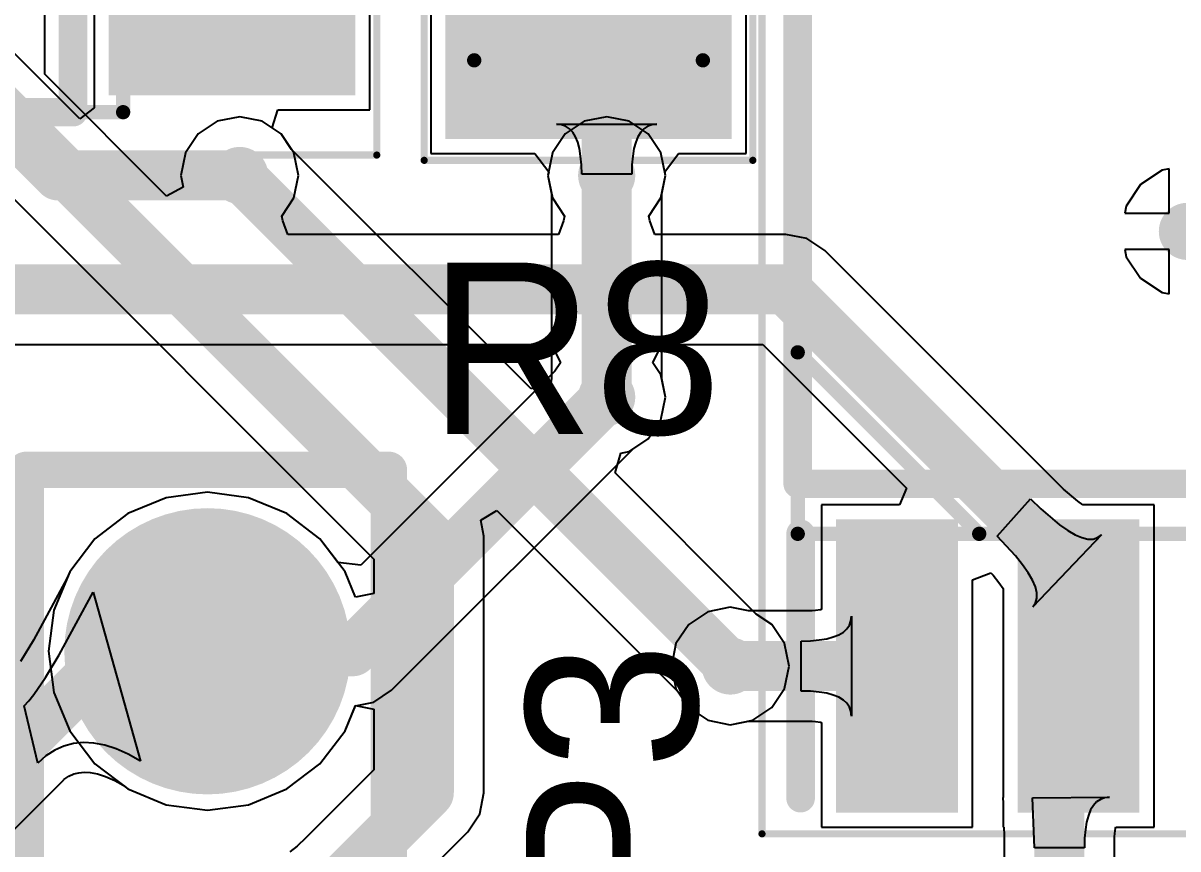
# Model space of a CAD drawing. Header units: millimetres. Extents: x 0.26 to 7.33, y 1.06 to 4.59.
# Drawn here: x 2.7982 to 3.1164, y 3.8268 to 4.0544 of the extents above; entities that cross this region are included whole.
import ezdxf

# ---------------------------------------------------------------- set-up
doc = ezdxf.new("R2010")
doc.units = ezdxf.units.MM
doc.header["$MEASUREMENT"] = 0
for name, color, linetype in [('BottomLayer', 5, 'Continuous'), ('BottomSolder', 6, 'Continuous'), ('Mechanical15', 56, 'Continuous'), ('Mechanical16', 56, 'Continuous'), ('Mechanical3', 76, 'Continuous'), ('MultiLayer', 9, 'Continuous'), ('PadHoleLayer', 156, 'Continuous'), ('TopLayer', 1, 'Continuous'), ('TopOverlay', 2, 'Continuous'), ('TopPaste', 8, 'Continuous'), ('TopSolder', 216, 'Continuous'), ('ViaHoleLayer', 16, 'Continuous')]:
    doc.layers.add(name, color=color, linetype=linetype)

# ---------------------------------------------------------------- blocks, each defined once
blk = doc.blocks.new('P___H______1_2_TH_P_____2_54___88')
at = {"layer": 'BottomLayer'}
for points, const_width in [([(-0.031, 0.02657, 1), (-0.02215, 0.02657, 1)], 0.00886), ([(0.02215, 0.02657, 1), (0.031, 0.02657, 1)], 0.00886), ([(0.08228, 0, 1), (0.11772, 0, 1)], 0.03543), ([(-0.031, -0.02657, 1), (-0.02215, -0.02657, 1)], 0.00886), ([(0.02215, -0.02657, 1), (0.031, -0.02657, 1)], 0.00886)]:
    blk.add_lwpolyline(points, format="xyb", close=True, dxfattribs=dict(at, const_width=const_width))
for points in [[(-0.02657, -0.03543), (0.02657, -0.03543), (-0.02657, 0.03543), (0.02657, 0.03543)], [(-0.03543, -0.02657), (0.03543, -0.02657), (-0.03543, 0.02657), (0.03543, 0.02657)]]:
    blk.add_solid(points, dxfattribs=at)
at = {"layer": 'BottomSolder'}
for points, const_width in [([(-0.033, 0.02657, 1), (-0.02015, 0.02657, 1)], 0.01286), ([(0.02015, 0.02657, 1), (0.033, 0.02657, 1)], 0.01286), ([(0.08028, 0, 1), (0.11972, 0, 1)], 0.03943), ([(-0.033, -0.02657, 1), (-0.02015, -0.02657, 1)], 0.01286), ([(0.02015, -0.02657, 1), (0.033, -0.02657, 1)], 0.01286)]:
    blk.add_lwpolyline(points, format="xyb", close=True, dxfattribs=dict(at, const_width=const_width))
for points in [[(-0.02657, -0.03943), (0.02657, -0.03943), (-0.02657, 0.03943), (0.02657, 0.03943)], [(-0.03943, -0.02657), (0.03943, -0.02657), (-0.03943, 0.02657), (0.03943, 0.02657)]]:
    blk.add_solid(points, dxfattribs=at)
at = {"layer": 'Mechanical3', "const_width": 0.01}
for points in [[(0.05, 0.05), (-0.05, 0.05)], [(-0.05, 0.05), (-0.05, -0.05)], [(0.15, 0.05), (-0.05, 0.05)], [(0.15, 0.05), (0.15, -0.05)], [(0.15, -0.05), (-0.05, -0.05)]]:
    blk.add_lwpolyline(points, dxfattribs=at)
at = {"layer": 'Mechanical3', "const_width": 0.005}
for points in [[(-0.0525, 0.05, 1), (-0.0475, 0.05, 1)], [(-0.0525, 0.05, 1), (-0.0475, 0.05, 1)], [(-0.0525, 0.05, 1), (-0.0475, 0.05, 1)], [(0.0475, 0.05, 1), (0.0525, 0.05, 1)], [(0.1475, 0.05, 1), (0.1525, 0.05, 1)], [(0.1475, 0.05, 1), (0.1525, 0.05, 1)], [(-0.0525, -0.05, 1), (-0.0475, -0.05, 1)], [(-0.0525, -0.05, 1), (-0.0475, -0.05, 1)], [(0.1475, -0.05, 1), (0.1525, -0.05, 1)], [(0.1475, -0.05, 1), (0.1525, -0.05, 1)]]:
    blk.add_lwpolyline(points, format="xyb", close=True, dxfattribs=at)
at = {"layer": 'MultiLayer'}
for points, const_width in [([(-0.031, 0.02657, 1), (-0.02215, 0.02657, 1)], 0.00886), ([(0.02215, 0.02657, 1), (0.031, 0.02657, 1)], 0.00886), ([(0.08228, 0, 1), (0.11772, 0, 1)], 0.03543), ([(-0.031, -0.02657, 1), (-0.02215, -0.02657, 1)], 0.00886), ([(0.02215, -0.02657, 1), (0.031, -0.02657, 1)], 0.00886)]:
    blk.add_lwpolyline(points, format="xyb", close=True, dxfattribs=dict(at, const_width=const_width))
for points in [[(-0.02657, -0.03543), (0.02657, -0.03543), (-0.02657, 0.03543), (0.02657, 0.03543)], [(-0.03543, -0.02657), (0.03543, -0.02657), (-0.03543, 0.02657), (0.03543, 0.02657)]]:
    blk.add_solid(points, dxfattribs=at)
at = {"layer": 'PadHoleLayer', "const_width": 0.01969}
for points in [[(-0.00984, 0, 1), (0.00984, 0, 1)], [(0.09016, 0, 1), (0.10984, 0, 1)]]:
    blk.add_lwpolyline(points, format="xyb", close=True, dxfattribs=at)
at = {"layer": 'TopLayer'}
for points, const_width in [([(-0.031, 0.02657, 1), (-0.02215, 0.02657, 1)], 0.00886), ([(0.02215, 0.02657, 1), (0.031, 0.02657, 1)], 0.00886), ([(0.08228, 0, 1), (0.11772, 0, 1)], 0.03543), ([(-0.031, -0.02657, 1), (-0.02215, -0.02657, 1)], 0.00886), ([(0.02215, -0.02657, 1), (0.031, -0.02657, 1)], 0.00886)]:
    blk.add_lwpolyline(points, format="xyb", close=True, dxfattribs=dict(at, const_width=const_width))
for points in [[(-0.02657, -0.03543), (0.02657, -0.03543), (-0.02657, 0.03543), (0.02657, 0.03543)], [(-0.03543, -0.02657), (0.03543, -0.02657), (-0.03543, 0.02657), (0.03543, 0.02657)]]:
    blk.add_solid(points, dxfattribs=at)
at = {"layer": 'TopOverlay', "const_width": 0.01}
for points in [[(0.05, 0.05), (-0.05, 0.05)], [(-0.05, 0.05), (-0.05, -0.05)], [(0.15, 0.05), (-0.05, 0.05)], [(0.15, 0.05), (0.15, -0.05)], [(0.15, -0.05), (-0.05, -0.05)]]:
    blk.add_lwpolyline(points, dxfattribs=at)
at = {"layer": 'TopOverlay'}
for points, const_width in [([(-0.0525, 0.05, 1), (-0.0475, 0.05, 1)], 0.005), ([(-0.0525, 0.05, 1), (-0.0475, 0.05, 1)], 0.005), ([(-0.0525, 0.05, 1), (-0.0475, 0.05, 1)], 0.005), ([(0.0475, 0.05, 1), (0.0525, 0.05, 1)], 0.005), ([(0.1475, 0.05, 1), (0.1525, 0.05, 1)], 0.005), ([(0.1475, 0.05, 1), (0.1525, 0.05, 1)], 0.005), ([(-0.07874, 0, 1), (-0.09055, 0, 1)], 0.01969), ([(-0.09547, 0, 1), (-0.08563, 0, 1)], 0.00984), ([(-0.08366, 0, 1), (-0.07382, 0, 1)], 0.00984), ([(-0.0525, -0.05, 1), (-0.0475, -0.05, 1)], 0.005), ([(-0.0525, -0.05, 1), (-0.0475, -0.05, 1)], 0.005), ([(0.1475, -0.05, 1), (0.1525, -0.05, 1)], 0.005), ([(0.1475, -0.05, 1), (0.1525, -0.05, 1)], 0.005)]:
    blk.add_lwpolyline(points, format="xyb", close=True, dxfattribs=dict(at, const_width=const_width))
at = {"layer": 'TopSolder'}
for points, const_width in [([(-0.033, 0.02657, 1), (-0.02015, 0.02657, 1)], 0.01286), ([(0.02015, 0.02657, 1), (0.033, 0.02657, 1)], 0.01286), ([(0.08028, 0, 1), (0.11972, 0, 1)], 0.03943), ([(-0.033, -0.02657, 1), (-0.02015, -0.02657, 1)], 0.01286), ([(0.02015, -0.02657, 1), (0.033, -0.02657, 1)], 0.01286)]:
    blk.add_lwpolyline(points, format="xyb", close=True, dxfattribs=dict(at, const_width=const_width))
for points in [[(-0.02657, -0.03943), (0.02657, -0.03943), (-0.02657, 0.03943), (0.02657, 0.03943)], [(-0.03943, -0.02657), (0.03943, -0.02657), (-0.03943, 0.02657), (0.03943, 0.02657)]]:
    blk.add_solid(points, dxfattribs=at)
blk = doc.blocks.new('RESC3216X60N_98')
at = {"layer": 'Mechanical15', "const_width": 0.00394}
for points in [[(-0.06201, -0.0315), (-0.06201, 0.0315)], [(0.06201, 0.0315), (-0.06201, 0.0315)], [(0.06201, -0.0315), (0.06201, 0.0315)], [(0.06201, -0.0315), (-0.06201, -0.0315)]]:
    blk.add_lwpolyline(points, dxfattribs=at)
at = {"layer": 'Mechanical15', "const_width": 0.00197}
for points in [[(-0.06299, 0.0315, 1), (-0.06102, 0.0315, 1)], [(-0.06299, 0.0315, 1), (-0.06102, 0.0315, 1)], [(0.06102, 0.0315, 1), (0.06299, 0.0315, 1)], [(0.06102, 0.0315, 1), (0.06299, 0.0315, 1)], [(-0.06299, -0.0315, 1), (-0.06102, -0.0315, 1)], [(-0.06299, -0.0315, 1), (-0.06102, -0.0315, 1)], [(0.06102, -0.0315, 1), (0.06299, -0.0315, 1)], [(0.06102, -0.0315, 1), (0.06299, -0.0315, 1)]]:
    blk.add_lwpolyline(points, format="xyb", close=True, dxfattribs=at)
at = {"layer": 'Mechanical16', "const_width": 0.00197}
for points in [[(-0.08957, -0.04528), (-0.08957, 0.04528)], [(0.08957, 0.04528), (-0.08957, 0.04528)], [(0.08957, -0.04528), (0.08957, 0.04528)], [(0.08957, -0.04528), (-0.08957, -0.04528)]]:
    blk.add_lwpolyline(points, dxfattribs=at)
at = {"layer": 'Mechanical16', "const_width": 0.000984}
for points in [[(-0.09006, 0.04528, 1), (-0.08907, 0.04528, 1)], [(-0.09006, 0.04528, 1), (-0.08907, 0.04528, 1)], [(0.08907, 0.04528, 1), (0.09006, 0.04528, 1)], [(0.08907, 0.04528, 1), (0.09006, 0.04528, 1)], [(-0.09006, -0.04528, 1), (-0.08907, -0.04528, 1)], [(-0.09006, -0.04528, 1), (-0.08907, -0.04528, 1)], [(0.08907, -0.04528, 1), (0.09006, -0.04528, 1)], [(0.08907, -0.04528, 1), (0.09006, -0.04528, 1)]]:
    blk.add_lwpolyline(points, format="xyb", close=True, dxfattribs=at)
at = {"layer": 'TopLayer'}
for points in [[(-0.03839, -0.03543), (-0.03839, 0.03543), (-0.07972, -0.03543), (-0.07972, 0.03543)], [(0.07972, -0.03543), (0.07972, 0.03543), (0.03839, -0.03543), (0.03839, 0.03543)]]:
    blk.add_solid(points, dxfattribs=at)
at = {"layer": 'TopOverlay', "const_width": 0.00787}
blk.add_lwpolyline([(0, -0.02756), (0, 0.02756)], dxfattribs=at)
at = {"layer": 'TopOverlay', "const_width": 0.00394}
for points in [[(-0.00197, 0.02756, 1), (0.00197, 0.02756, 1)], [(-0.00197, -0.02756, 1), (0.00197, -0.02756, 1)]]:
    blk.add_lwpolyline(points, format="xyb", close=True, dxfattribs=at)
at = {"layer": 'TopPaste'}
for points in [[(-0.03839, -0.03543), (-0.03839, 0.03543), (-0.07972, -0.03543), (-0.07972, 0.03543)], [(0.07972, -0.03543), (0.07972, 0.03543), (0.03839, -0.03543), (0.03839, 0.03543)]]:
    blk.add_solid(points, dxfattribs=at)
at = {"layer": 'TopSolder'}
for points in [[(-0.03439, -0.03943), (-0.03439, 0.03943), (-0.08372, -0.03943), (-0.08372, 0.03943)], [(0.08372, -0.03943), (0.08372, 0.03943), (0.03439, -0.03943), (0.03439, 0.03943)]]:
    blk.add_solid(points, dxfattribs=at)
blk = doc.blocks.new('SOIC127P600X175_8N_131')
at = {"layer": 'Mechanical15', "const_width": 0.00394}
for points in [[(-0.07677, 0.09646), (0.07677, 0.09646)], [(-0.07677, -0.09646), (-0.07677, 0.09646)], [(-0.07677, 0.04646), (-0.02677, 0.09646)], [(0.07677, -0.09646), (0.07677, 0.09646)], [(-0.07677, -0.09646), (0.07677, -0.09646)]]:
    blk.add_lwpolyline(points, dxfattribs=at)
at = {"layer": 'Mechanical15', "const_width": 0.00197}
for points in [[(-0.07776, 0.09646, 1), (-0.07579, 0.09646, 1)], [(-0.07776, 0.09646, 1), (-0.07579, 0.09646, 1)], [(-0.02776, 0.09646, 1), (-0.02579, 0.09646, 1)], [(0.07579, 0.09646, 1), (0.07776, 0.09646, 1)], [(0.07579, 0.09646, 1), (0.07776, 0.09646, 1)], [(-0.07776, 0.04646, 1), (-0.07579, 0.04646, 1)], [(-0.07776, -0.09646, 1), (-0.07579, -0.09646, 1)], [(-0.07776, -0.09646, 1), (-0.07579, -0.09646, 1)], [(0.07579, -0.09646, 1), (0.07776, -0.09646, 1)], [(0.07579, -0.09646, 1), (0.07776, -0.09646, 1)]]:
    blk.add_lwpolyline(points, format="xyb", close=True, dxfattribs=at)
at = {"layer": 'Mechanical16', "const_width": 0.00197}
for points in [[(-0.14665, 0.10827), (0.14665, 0.10827)], [(-0.14665, -0.10827), (-0.14665, 0.10827)], [(0.14665, -0.10827), (0.14665, 0.10827)], [(-0.14665, -0.10827), (0.14665, -0.10827)]]:
    blk.add_lwpolyline(points, dxfattribs=at)
at = {"layer": 'Mechanical16', "const_width": 0.000984}
for points in [[(-0.14715, 0.10827, 1), (-0.14616, 0.10827, 1)], [(-0.14715, 0.10827, 1), (-0.14616, 0.10827, 1)], [(0.14616, 0.10827, 1), (0.14715, 0.10827, 1)], [(0.14616, 0.10827, 1), (0.14715, 0.10827, 1)], [(-0.14715, -0.10827, 1), (-0.14616, -0.10827, 1)], [(-0.14715, -0.10827, 1), (-0.14616, -0.10827, 1)], [(0.14616, -0.10827, 1), (0.14715, -0.10827, 1)], [(0.14616, -0.10827, 1), (0.14715, -0.10827, 1)]]:
    blk.add_lwpolyline(points, format="xyb", close=True, dxfattribs=at)
at = {"layer": 'TopLayer'}
for points in [[(-0.13679, 0.0622), (-0.07675, 0.0622), (-0.13679, 0.0878), (-0.07675, 0.0878)], [(0.07675, 0.0622), (0.13679, 0.0622), (0.07675, 0.0878), (0.13679, 0.0878)], [(-0.13679, 0.0122), (-0.07675, 0.0122), (-0.13679, 0.0378), (-0.07675, 0.0378)], [(0.07675, 0.0122), (0.13679, 0.0122), (0.07675, 0.0378), (0.13679, 0.0378)], [(-0.13679, -0.0378), (-0.07675, -0.0378), (-0.13679, -0.0122), (-0.07675, -0.0122)], [(0.07675, -0.0378), (0.13679, -0.0378), (0.07675, -0.0122), (0.13679, -0.0122)], [(-0.13679, -0.0878), (-0.07675, -0.0878), (-0.13679, -0.0622), (-0.07675, -0.0622)], [(0.07675, -0.0878), (0.13679, -0.0878), (0.07675, -0.0622), (0.13679, -0.0622)]]:
    blk.add_solid(points, dxfattribs=at)
at = {"layer": 'TopOverlay', "const_width": 0.00787}
for points in [[(-0.13681, 0.10157), (-0.07677, 0.10157)], [(-0.06299, 0.09646), (0.06299, 0.09646)], [(-0.06299, -0.09646), (-0.06299, 0.09646)], [(0.06299, -0.09646), (0.06299, 0.09646)], [(-0.06299, -0.09646), (0.06299, -0.09646)]]:
    blk.add_lwpolyline(points, dxfattribs=at)
at = {"layer": 'TopOverlay', "const_width": 0.00394}
for points in [[(-0.13878, 0.10157, 1), (-0.13484, 0.10157, 1)], [(-0.07874, 0.10157, 1), (-0.0748, 0.10157, 1)], [(-0.06496, 0.09646, 1), (-0.06102, 0.09646, 1)], [(-0.06496, 0.09646, 1), (-0.06102, 0.09646, 1)], [(0.06102, 0.09646, 1), (0.06496, 0.09646, 1)], [(0.06102, 0.09646, 1), (0.06496, 0.09646, 1)], [(-0.06496, -0.09646, 1), (-0.06102, -0.09646, 1)], [(-0.06496, -0.09646, 1), (-0.06102, -0.09646, 1)], [(0.06102, -0.09646, 1), (0.06496, -0.09646, 1)], [(0.06102, -0.09646, 1), (0.06496, -0.09646, 1)]]:
    blk.add_lwpolyline(points, format="xyb", close=True, dxfattribs=at)
at = {"layer": 'TopPaste'}
for points in [[(-0.13679, 0.0622), (-0.07675, 0.0622), (-0.13679, 0.0878), (-0.07675, 0.0878)], [(0.07675, 0.0622), (0.13679, 0.0622), (0.07675, 0.0878), (0.13679, 0.0878)], [(-0.13679, 0.0122), (-0.07675, 0.0122), (-0.13679, 0.0378), (-0.07675, 0.0378)], [(0.07675, 0.0122), (0.13679, 0.0122), (0.07675, 0.0378), (0.13679, 0.0378)], [(-0.13679, -0.0378), (-0.07675, -0.0378), (-0.13679, -0.0122), (-0.07675, -0.0122)], [(0.07675, -0.0378), (0.13679, -0.0378), (0.07675, -0.0122), (0.13679, -0.0122)], [(-0.13679, -0.0878), (-0.07675, -0.0878), (-0.13679, -0.0622), (-0.07675, -0.0622)], [(0.07675, -0.0878), (0.13679, -0.0878), (0.07675, -0.0622), (0.13679, -0.0622)]]:
    blk.add_solid(points, dxfattribs=at)
at = {"layer": 'TopSolder'}
for points in [[(-0.14079, 0.0582), (-0.07275, 0.0582), (-0.14079, 0.0918), (-0.07275, 0.0918)], [(0.07275, 0.0582), (0.14079, 0.0582), (0.07275, 0.0918), (0.14079, 0.0918)], [(-0.14079, 0.0082), (-0.07275, 0.0082), (-0.14079, 0.0418), (-0.07275, 0.0418)], [(0.07275, 0.0082), (0.14079, 0.0082), (0.07275, 0.0418), (0.14079, 0.0418)], [(-0.14079, -0.0418), (-0.07275, -0.0418), (-0.14079, -0.0082), (-0.07275, -0.0082)], [(0.07275, -0.0418), (0.14079, -0.0418), (0.07275, -0.0082), (0.14079, -0.0082)], [(-0.14079, -0.0918), (-0.07275, -0.0918), (-0.14079, -0.0582), (-0.07275, -0.0582)], [(0.07275, -0.0918), (0.14079, -0.0918), (0.07275, -0.0582), (0.14079, -0.0582)]]:
    blk.add_solid(points, dxfattribs=at)
blk = doc.blocks.new('SOIC127P1030X265_18N_132')
at = {"layer": 'Mechanical15', "const_width": 0.00394}
for points in [[(-0.09764, 0.22736), (-0.14764, 0.17736)], [(-0.14764, 0.22736), (-0.14764, -0.22736)], [(-0.14764, 0.22736), (0.14764, 0.22736)]]:
    blk.add_lwpolyline(points, dxfattribs=at)
at = {"layer": 'Mechanical15', "const_width": 0.00197}
for points in [[(-0.14862, 0.22736, 1), (-0.14665, 0.22736, 1)], [(-0.14862, 0.22736, 1), (-0.14665, 0.22736, 1)], [(-0.09862, 0.22736, 1), (-0.09665, 0.22736, 1)], [(-0.14862, 0.17736, 1), (-0.14665, 0.17736, 1)]]:
    blk.add_lwpolyline(points, format="xyb", close=True, dxfattribs=at)
at = {"layer": 'Mechanical16', "const_width": 0.00197}
for points in [[(-0.23031, 0.2372), (-0.23031, -0.2372)], [(-0.23031, 0.2372), (0.23031, 0.2372)]]:
    blk.add_lwpolyline(points, dxfattribs=at)
at = {"layer": 'Mechanical16', "const_width": 0.000984}
blk.add_lwpolyline([(-0.23081, 0.2372, 1), (-0.22982, 0.2372, 1)], format="xyb", close=True, dxfattribs=at)
blk.add_lwpolyline([(-0.23081, 0.2372, 1), (-0.22982, 0.2372, 1)], format="xyb", close=True, dxfattribs=at)
at = {"layer": 'TopLayer'}
for points in [[(-0.22047, 0.1872), (-0.14764, 0.1872), (-0.22047, 0.2128), (-0.14764, 0.2128)], [(-0.22047, 0.1372), (-0.14764, 0.1372), (-0.22047, 0.1628), (-0.14764, 0.1628)]]:
    blk.add_solid(points, dxfattribs=at)
at = {"layer": 'TopOverlay', "const_width": 0.00787}
for points in [[(-0.22047, 0.22657), (-0.14764, 0.22657)], [(-0.13386, 0.22736), (-0.13386, -0.22736)], [(-0.13386, 0.22736), (0.13386, 0.22736)]]:
    blk.add_lwpolyline(points, dxfattribs=at)
at = {"layer": 'TopOverlay', "const_width": 0.00394}
for points in [[(-0.22244, 0.22657, 1), (-0.2185, 0.22657, 1)], [(-0.14961, 0.22657, 1), (-0.14567, 0.22657, 1)], [(-0.13583, 0.22736, 1), (-0.13189, 0.22736, 1)], [(-0.13583, 0.22736, 1), (-0.13189, 0.22736, 1)]]:
    blk.add_lwpolyline(points, format="xyb", close=True, dxfattribs=at)
at = {"layer": 'TopPaste'}
for points in [[(-0.22047, 0.1872), (-0.14764, 0.1872), (-0.22047, 0.2128), (-0.14764, 0.2128)], [(-0.22047, 0.1372), (-0.14764, 0.1372), (-0.22047, 0.1628), (-0.14764, 0.1628)]]:
    blk.add_solid(points, dxfattribs=at)
at = {"layer": 'TopSolder'}
for points in [[(-0.22447, 0.1832), (-0.14364, 0.1832), (-0.22447, 0.2168), (-0.14364, 0.2168)], [(-0.22447, 0.1332), (-0.14364, 0.1332), (-0.22447, 0.1668), (-0.14364, 0.1668)]]:
    blk.add_solid(points, dxfattribs=at)

msp = doc.modelspace()

# ---------------------------------------------------------------- linework, layer by layer
at = {"layer": 'BottomLayer'}
for p, q in [((2.80418, 4.04029), (2.80418, 4.07948)), ((2.83774, 4.00673), (2.80418, 4.04029)), ((2.8579, 4.02859), (2.8517, 4.02735)), ((2.86409, 4.02735), (2.8579, 4.02859)), ((2.959, 4.02859), (2.95281, 4.02735)), ((2.96519, 4.02735), (2.959, 4.02859)), ((2.8517, 4.02735), (2.84645, 4.02385)), ((2.86934, 4.02385), (2.86409, 4.02735)), ((2.95281, 4.02735), (2.94756, 4.02385)), ((2.97044, 4.02385), (2.96519, 4.02735)), ((2.77827, 4.02327), (2.89482, 3.90671)), ((2.84645, 4.02385), (2.84294, 4.0186)), ((2.8722, 4.01957), (2.86934, 4.02385)), ((2.94756, 4.02385), (2.94405, 4.0186)), ((2.97395, 4.0186), (2.97044, 4.02385)), ((2.84294, 4.0186), (2.84171, 4.0124)), ((2.93817, 3.9536), (2.8722, 4.01957)), ((2.94405, 4.0186), (2.94281, 4.0124)), ((2.97519, 4.0124), (2.97395, 4.0186)), ((2.84171, 4.0124), (2.84235, 4.00919)), ((2.94281, 4.0124), (2.94382, 4.00736)), ((2.97418, 4.00736), (2.97519, 4.0124)), ((3.11203, 4.01384), (3.10611, 4.00989)), ((3.114, 4.01423), (3.11203, 4.01384)), ((3.114, 4.002), (3.114, 4.01423)), ((2.84235, 4.00919), (2.83774, 4.00673)), ((3.10611, 4.00989), (3.10216, 4.00397)), ((2.94382, 4.00736), (2.94382, 3.95634)), ((2.97418, 3.95634), (2.97418, 4.00736)), ((3.10216, 4.00397), (3.10177, 4.002)), ((3.10177, 4.002), (3.114, 4.002)), ((3.114, 3.992), (3.10177, 3.992)), ((3.10177, 3.992), (3.10216, 3.99003)), ((3.10216, 3.99003), (3.10611, 3.98411)), ((3.114, 3.97977), (3.114, 3.992)), ((3.10611, 3.98411), (3.11203, 3.98016)), ((3.11203, 3.98016), (3.114, 3.97977)), ((2.9436, 3.95524), (2.93817, 3.9536)), ((2.94382, 3.95634), (2.9436, 3.95524)), ((2.97519, 3.9513), (2.97418, 3.95634)), ((2.97395, 3.94511), (2.97519, 3.9513)), ((2.97044, 3.93985), (2.97395, 3.94511)), ((2.96519, 3.93635), (2.97044, 3.93985)), ((2.9613, 3.93047), (2.96294, 3.9359)), ((2.96294, 3.9359), (2.96519, 3.93635)), ((3.00022, 3.89155), (2.9613, 3.93047)), ((2.83766, 3.92361), (2.8271, 3.91924)), ((2.849, 3.92511), (2.83766, 3.92361)), ((2.86034, 3.92361), (2.849, 3.92511)), ((2.8709, 3.91924), (2.86034, 3.92361)), ((2.92429, 3.91747), (2.9287, 3.92013)), ((2.9287, 3.92013), (2.97875, 3.87008)), ((2.8271, 3.91924), (2.81802, 3.91228)), ((2.87998, 3.91228), (2.8709, 3.91924)), ((2.92518, 3.913), (2.92429, 3.91747)), ((2.81802, 3.91228), (2.81106, 3.9032)), ((2.88694, 3.9032), (2.87998, 3.91228)), ((2.92518, 3.8423), (2.92518, 3.913)), ((2.89482, 3.90671), (2.89482, 3.89724)), ((2.81029, 3.90135), (2.80107, 3.88439)), ((2.81106, 3.9032), (2.81029, 3.90135)), ((2.88982, 3.89625), (2.88694, 3.9032)), ((2.80814, 3.88032), (2.81754, 3.8976)), ((2.81754, 3.8976), (2.83052, 3.85106)), ((2.89482, 3.89724), (2.88982, 3.89625)), ((3.0045, 3.88869), (3.00022, 3.89155)), ((3.00801, 3.88344), (3.0045, 3.88869)), ((2.80107, 3.88439), (2.79749, 3.87848)), ((3.00924, 3.87724), (3.00801, 3.88344)), ((2.80434, 3.87406), (2.80814, 3.88032)), ((3.00801, 3.87105), (3.00924, 3.87724)), ((2.80114, 3.86938), (2.80434, 3.87406)), ((2.79976, 3.86763), (2.80114, 3.86938)), ((2.97875, 3.87008), (2.98161, 3.8658)), ((3.0045, 3.8658), (3.00801, 3.87105)), ((2.79853, 3.86628), (2.79976, 3.86763)), ((2.80224, 3.85049), (2.79853, 3.86628)), ((2.88694, 3.8594), (2.88982, 3.86635)), ((2.88982, 3.86635), (2.89482, 3.86535)), ((2.89482, 3.86535), (2.89482, 3.84859)), ((2.98161, 3.8658), (2.98686, 3.86229)), ((2.99925, 3.86229), (3.0045, 3.8658)), ((2.98686, 3.86229), (2.99306, 3.86106)), ((2.99306, 3.86106), (2.99925, 3.86229)), ((2.87998, 3.85032), (2.88694, 3.8594)), ((2.80692, 3.85406), (2.80452, 3.85249)), ((2.80944, 3.8552), (2.80692, 3.85406)), ((2.81208, 3.85591), (2.80944, 3.8552)), ((2.81485, 3.85618), (2.81208, 3.85591)), ((2.81774, 3.85602), (2.81485, 3.85618)), ((2.82075, 3.85543), (2.81774, 3.85602)), ((2.82389, 3.85441), (2.82075, 3.85543)), ((2.82714, 3.85295), (2.82389, 3.85441)), ((2.80452, 3.85249), (2.80224, 3.85049)), ((2.83052, 3.85106), (2.82714, 3.85295)), ((2.8709, 3.84336), (2.87998, 3.85032)), ((2.80946, 3.84598), (2.81085, 3.84689)), ((2.81085, 3.84689), (2.81218, 3.84749)), ((2.81218, 3.84749), (2.81354, 3.84785)), ((2.81354, 3.84785), (2.81503, 3.848)), ((2.81503, 3.848), (2.81673, 3.84791)), ((2.81673, 3.84791), (2.8187, 3.84752)), ((2.8187, 3.84752), (2.82095, 3.84678)), ((2.82095, 3.84678), (2.82349, 3.84565)), ((2.89482, 3.84859), (2.87615, 3.82992)), ((2.78818, 3.82471), (2.80939, 3.84592)), ((2.80939, 3.84592), (2.80946, 3.84598)), ((2.82349, 3.84565), (2.82578, 3.84437)), ((2.82578, 3.84437), (2.8271, 3.84336)), ((2.8271, 3.84336), (2.83766, 3.83898)), ((2.86034, 3.83898), (2.8709, 3.84336)), ((2.92403, 3.83649), (2.92518, 3.8423)), ((2.83766, 3.83898), (2.849, 3.83749)), ((2.849, 3.83749), (2.86034, 3.83898)), ((2.92073, 3.83156), (2.92403, 3.83649)), ((2.89699, 3.80782), (2.92073, 3.83156)), ((2.8737, 3.82764), (2.87171, 3.82605)), ((2.87615, 3.82992), (2.8737, 3.82764))]:
    msp.add_line(p, q, dxfattribs=at)
at = {"layer": 'BottomLayer', "const_width": 0.01378}
for points in [[(2.789, 4.034), (2.91, 3.913)], [(2.8579, 4.0124), (2.99306, 3.87724)], [(2.959, 3.9513), (2.959, 4.0124)], [(2.91, 3.8423), (2.91, 3.913)], [(2.773, 3.831), (2.8233, 3.8813)], [(2.8233, 3.8813), (2.849, 3.8813)], [(2.849, 3.7813), (2.91, 3.8423)]]:
    msp.add_lwpolyline(points, dxfattribs=at)
at = {"layer": 'BottomLayer'}
for points, const_width in [([(2.85396, 4.0124, 1), (2.86183, 4.0124, 1)], 0.00787), ([(2.85445, 4.0124, 1), (2.86134, 4.0124, 1)], 0.00689), ([(2.95506, 4.0124, 1), (2.96294, 4.0124, 1)], 0.00787), ([(2.95556, 4.0124, 1), (2.96244, 4.0124, 1)], 0.00689), ([(3.11506, 3.997, 1), (3.12294, 3.997, 1)], 0.00787), ([(2.95506, 3.9513, 1), (2.96294, 3.9513, 1)], 0.00787), ([(2.95556, 3.9513, 1), (2.96244, 3.9513, 1)], 0.00689), ([(2.90656, 3.913, 1), (2.91344, 3.913, 1)], 0.00689), ([(2.90656, 3.913, 1), (2.91344, 3.913, 1)], 0.00689), ([(2.81985, 3.8813, 1), (2.82674, 3.8813, 1)], 0.00689), ([(2.81985, 3.8813, 1), (2.82674, 3.8813, 1)], 0.00689), ([(2.84556, 3.8813, 1), (2.85244, 3.8813, 1)], 0.00689), ([(2.98912, 3.87724, 1), (2.99699, 3.87724, 1)], 0.00787), ([(2.98961, 3.87724, 1), (2.9965, 3.87724, 1)], 0.00689), ([(2.90656, 3.8423, 1), (2.91344, 3.8423, 1)], 0.00689), ([(2.90656, 3.8423, 1), (2.91344, 3.8423, 1)], 0.00689)]:
    msp.add_lwpolyline(points, format="xyb", close=True, dxfattribs=dict(at, const_width=const_width))
at = {"layer": 'MultiLayer', "const_width": 0.00787}
for points in [[(2.85396, 4.0124, 1), (2.86183, 4.0124, 1)], [(2.95506, 4.0124, 1), (2.96294, 4.0124, 1)], [(3.11506, 3.997, 1), (3.12294, 3.997, 1)], [(2.95506, 3.9513, 1), (2.96294, 3.9513, 1)], [(2.98912, 3.87724, 1), (2.99699, 3.87724, 1)]]:
    msp.add_lwpolyline(points, format="xyb", close=True, dxfattribs=at)
at = {"layer": 'TopLayer'}
for p, q in [((2.8138, 4.02797), (2.74918, 4.09259)), ((2.99743, 4.01842), (2.99743, 4.07576)), ((2.81775, 4.07209), (2.81775, 4.03104)), ((2.89379, 4.0305), (2.89379, 4.07209)), ((2.91057, 4.06748), (2.91057, 4.01842)), ((2.81775, 4.03104), (2.8138, 4.02797)), ((2.86686, 4.0255), (2.86838, 4.0305)), ((2.86838, 4.0305), (2.89379, 4.0305)), ((2.86934, 4.02385), (2.86686, 4.0255)), ((2.94653, 4.0264), (2.94522, 4.02654)), ((2.94522, 4.02654), (2.97278, 4.02654)), ((2.9477, 4.02599), (2.94653, 4.0264)), ((2.94873, 4.0253), (2.9477, 4.02599)), ((2.94963, 4.02433), (2.94873, 4.0253)), ((2.96927, 4.0253), (2.96837, 4.02433)), ((2.9703, 4.02599), (2.96927, 4.0253)), ((2.97147, 4.0264), (2.9703, 4.02599)), ((2.97278, 4.02654), (2.97147, 4.0264)), ((2.87285, 4.0186), (2.86934, 4.02385)), ((2.95039, 4.02309), (2.94963, 4.02433)), ((2.95101, 4.02158), (2.95039, 4.02309)), ((2.96761, 4.02309), (2.96699, 4.02158)), ((2.96837, 4.02433), (2.96761, 4.02309)), ((2.87408, 4.0124), (2.87285, 4.0186)), ((2.95149, 4.01979), (2.95101, 4.02158)), ((2.95183, 4.01772), (2.95149, 4.01979)), ((2.96651, 4.01979), (2.96617, 4.01772)), ((2.96699, 4.02158), (2.96651, 4.01979)), ((2.91057, 4.01842), (2.93918, 4.01842)), ((2.93918, 4.01842), (2.94302, 4.01342)), ((2.95204, 4.01538), (2.95183, 4.01772)), ((2.95211, 4.01276), (2.95204, 4.01538)), ((2.96596, 4.01538), (2.96589, 4.01276)), ((2.96617, 4.01772), (2.96596, 4.01538)), ((2.97498, 4.01342), (2.97882, 4.01842)), ((2.97882, 4.01842), (2.99743, 4.01842)), ((2.87285, 4.00621), (2.87408, 4.0124)), ((2.94302, 4.01342), (2.94281, 4.0124)), ((2.94281, 4.0124), (2.94405, 4.00621)), ((2.96589, 4.01276), (2.95211, 4.01276)), ((2.97395, 4.00621), (2.97519, 4.0124)), ((2.97519, 4.0124), (2.97498, 4.01342)), ((3.11203, 4.01384), (3.10611, 4.00989)), ((3.114, 4.01423), (3.11203, 4.01384)), ((3.114, 4.002), (3.114, 4.01423)), ((3.10611, 4.00989), (3.10216, 4.00397)), ((2.86949, 4.00118), (2.87285, 4.00621)), ((2.94405, 4.00621), (2.94741, 4.00118)), ((2.97059, 4.00118), (2.97395, 4.00621)), ((3.10216, 4.00397), (3.10177, 4.002)), ((2.86975, 3.9999), (2.86949, 4.00118)), ((2.87119, 3.99618), (2.86975, 3.9999)), ((2.94714, 3.9999), (2.9457, 3.99618)), ((2.94741, 4.00118), (2.94714, 3.9999)), ((2.97086, 3.9999), (2.97059, 4.00118)), ((2.9723, 3.99618), (2.97086, 3.9999)), ((3.10177, 4.002), (3.114, 4.002)), ((2.9457, 3.99618), (2.87119, 3.99618)), ((3.00834, 3.99618), (2.9723, 3.99618)), ((3.01415, 3.99503), (3.00834, 3.99618)), ((3.01908, 3.99173), (3.01415, 3.99503)), ((3.08482, 3.92599), (3.01908, 3.99173)), ((3.114, 3.992), (3.10177, 3.992)), ((3.10177, 3.992), (3.10216, 3.99003)), ((3.10216, 3.99003), (3.10611, 3.98411)), ((3.114, 3.97977), (3.114, 3.992)), ((3.10611, 3.98411), (3.11203, 3.98016)), ((3.11203, 3.98016), (3.114, 3.97977)), ((2.71253, 3.96582), (2.94384, 3.96582)), ((2.94384, 3.96582), (2.94627, 3.96082)), ((2.97173, 3.96082), (2.97416, 3.96582)), ((2.97416, 3.96582), (3.00205, 3.96582)), ((3.00205, 3.96582), (3.04159, 3.92628)), ((2.9447, 3.95847), (2.89124, 3.90501)), ((2.94627, 3.96082), (2.9447, 3.95847)), ((2.97395, 3.95749), (2.97173, 3.96082)), ((2.97519, 3.9513), (2.97395, 3.95749)), ((2.97395, 3.94511), (2.97519, 3.9513)), ((2.97044, 3.93985), (2.97395, 3.94511)), ((2.96617, 3.937), (2.97044, 3.93985)), ((2.89973, 3.87056), (2.96617, 3.937)), ((3.04159, 3.92628), (3.03968, 3.92166)), ((2.83766, 3.92361), (2.8271, 3.91924)), ((2.849, 3.92511), (2.83766, 3.92361)), ((2.86034, 3.92361), (2.849, 3.92511)), ((2.8709, 3.91924), (2.86034, 3.92361)), ((3.06658, 3.91302), (3.0758, 3.92328)), ((3.0758, 3.92328), (3.07866, 3.92052)), ((3.08877, 3.92264), (3.08482, 3.92599)), ((3.03968, 3.92166), (3.0182, 3.92166)), ((3.0182, 3.92166), (3.0182, 3.89281)), ((3.07866, 3.92052), (3.08377, 3.91618)), ((3.09016, 3.92166), (3.08877, 3.92264)), ((3.1098, 3.92166), (3.09016, 3.92166)), ((3.1098, 3.83283), (3.1098, 3.92166)), ((2.8271, 3.91924), (2.81802, 3.91228)), ((2.87998, 3.91228), (2.8709, 3.91924)), ((3.08377, 3.91618), (3.08603, 3.9146)), ((3.08603, 3.9146), (3.08808, 3.91342)), ((2.81802, 3.91228), (2.81106, 3.9032)), ((2.88495, 3.90579), (2.87998, 3.91228)), ((3.07163, 3.90758), (3.06658, 3.91302)), ((3.09529, 3.91342), (3.07644, 3.89353)), ((3.08808, 3.91342), (3.08992, 3.91263)), ((3.08992, 3.91263), (3.09157, 3.91223)), ((3.09157, 3.91223), (3.09301, 3.91223)), ((3.09301, 3.91223), (3.09425, 3.91263)), ((3.09425, 3.91263), (3.09529, 3.91342)), ((3.07358, 3.90515), (3.07163, 3.90758)), ((2.89124, 3.90501), (2.88495, 3.90579)), ((3.07514, 3.90292), (3.07358, 3.90515)), ((2.81106, 3.9032), (2.80668, 3.89264)), ((3.0598, 3.90099), (3.0648, 3.90296)), ((3.0598, 3.83283), (3.0598, 3.90099)), ((3.0648, 3.90296), (3.06545, 3.90225)), ((3.06545, 3.90225), (3.06705, 3.90026)), ((3.07632, 3.90087), (3.07514, 3.90292)), ((3.07711, 3.89902), (3.07632, 3.90087)), ((3.06705, 3.90026), (3.0682, 3.8986)), ((3.0682, 3.8986), (3.0682, 3.84109)), ((3.07752, 3.89736), (3.07711, 3.89902)), ((3.07644, 3.89353), (3.07719, 3.89461)), ((3.07719, 3.89461), (3.07755, 3.89589)), ((3.07755, 3.89589), (3.07752, 3.89736)), ((2.80668, 3.89264), (2.80519, 3.8813)), ((2.98686, 3.8922), (2.98161, 3.88869)), ((2.99306, 3.89343), (2.98686, 3.8922)), ((2.9981, 3.89243), (2.99306, 3.89343)), ((3.01559, 3.89243), (2.9981, 3.89243)), ((3.01653, 3.89251), (3.01559, 3.89243)), ((3.01791, 3.89274), (3.01653, 3.89251)), ((3.0182, 3.89281), (3.01791, 3.89274)), ((2.98161, 3.88869), (2.9781, 3.88344)), ((3.02519, 3.88751), (3.02589, 3.88854)), ((3.02589, 3.88854), (3.02631, 3.88971)), ((3.02631, 3.88971), (3.02644, 3.89102)), ((3.02644, 3.89102), (3.02644, 3.86346)), ((3.01963, 3.88475), (3.02144, 3.88524)), ((3.02144, 3.88524), (3.02297, 3.88586)), ((3.02297, 3.88586), (3.02422, 3.88661)), ((3.02422, 3.88661), (3.02519, 3.88751)), ((2.9781, 3.88344), (2.97687, 3.87724)), ((3.01255, 3.88413), (3.01519, 3.8842)), ((3.01255, 3.87035), (3.01255, 3.88413)), ((3.01519, 3.8842), (3.01755, 3.88441)), ((3.01755, 3.88441), (3.01963, 3.88475)), ((2.80519, 3.8813), (2.80668, 3.86996)), ((2.97687, 3.87724), (2.9781, 3.87105)), ((2.80668, 3.86996), (2.81106, 3.8594)), ((2.89481, 3.86727), (2.89973, 3.87056)), ((2.9781, 3.87105), (2.98161, 3.8658)), ((3.01519, 3.87029), (3.01255, 3.87035)), ((3.01755, 3.87008), (3.01519, 3.87029)), ((3.01963, 3.86973), (3.01755, 3.87008)), ((3.02144, 3.86925), (3.01963, 3.86973)), ((3.02297, 3.86863), (3.02144, 3.86925)), ((2.88694, 3.8594), (2.88979, 3.86627)), ((2.88979, 3.86627), (2.89481, 3.86727)), ((3.02422, 3.86787), (3.02297, 3.86863)), ((3.02519, 3.86698), (3.02422, 3.86787)), ((3.02589, 3.86594), (3.02519, 3.86698)), ((3.02631, 3.86477), (3.02589, 3.86594)), ((2.98161, 3.8658), (2.98686, 3.86229)), ((3.02644, 3.86346), (3.02631, 3.86477)), ((2.98686, 3.86229), (2.99306, 3.86106)), ((2.99306, 3.86106), (2.9981, 3.86206)), ((2.9981, 3.86206), (3.01559, 3.86206)), ((3.01559, 3.86206), (3.01653, 3.86198)), ((3.01653, 3.86198), (3.01791, 3.86175)), ((3.01791, 3.86175), (3.0182, 3.86167)), ((3.0182, 3.86167), (3.0182, 3.83283)), ((2.81106, 3.8594), (2.81802, 3.85032)), ((2.87998, 3.85032), (2.88694, 3.8594)), ((2.81802, 3.85032), (2.8271, 3.84336)), ((2.8709, 3.84336), (2.87998, 3.85032)), ((2.8271, 3.84336), (2.83766, 3.83898)), ((2.86034, 3.83898), (2.8709, 3.84336)), ((3.0682, 3.84109), (3.06817, 3.8409)), ((3.06817, 3.8409), (3.06819, 3.84077)), ((3.06819, 3.84077), (3.06817, 3.84065)), ((3.06817, 3.84065), (3.0682, 3.8398)), ((3.07632, 3.84095), (3.0975, 3.84107)), ((3.07683, 3.82717), (3.07632, 3.84095)), ((3.09502, 3.8405), (3.09399, 3.8398)), ((3.09619, 3.84092), (3.09502, 3.8405)), ((3.0975, 3.84107), (3.09619, 3.84092)), ((2.83766, 3.83898), (2.849, 3.83749)), ((2.849, 3.83749), (2.86034, 3.83898)), ((3.0682, 3.8398), (3.0682, 3.83283)), ((3.09234, 3.83757), (3.09172, 3.83604)), ((3.09309, 3.83882), (3.09234, 3.83757)), ((3.09399, 3.8398), (3.09309, 3.83882)), ((3.09123, 3.83424), (3.09089, 3.83216)), ((3.09172, 3.83604), (3.09123, 3.83424)), ((3.0182, 3.83283), (3.0598, 3.83283)), ((3.0682, 3.83283), (3.06846, 3.83283)), ((3.06846, 3.83283), (3.06854, 3.83066)), ((3.09089, 3.83216), (3.09068, 3.8298)), ((3.09891, 3.8302), (3.09899, 3.83113)), ((3.09899, 3.83113), (3.09922, 3.83252)), ((3.09922, 3.83252), (3.0993, 3.83283)), ((3.0993, 3.83283), (3.1098, 3.83283)), ((3.06854, 3.83066), (3.06854, 3.75137)), ((3.09068, 3.8298), (3.09061, 3.82717)), ((3.09891, 3.75137), (3.09891, 3.8302)), ((3.09061, 3.82717), (3.07683, 3.82717))]:
    msp.add_line(p, q, dxfattribs=at)
at = {"layer": 'TopLayer', "const_width": 0.01378}
for points in [[(2.89979, 4.1013), (2.954, 4.04709)], [(2.734, 4.0863), (2.8079, 4.0124)], [(2.954, 4.04709), (2.959, 4.04209)], [(2.959, 4.0124), (2.959, 4.04209)], [(2.8079, 4.0124), (2.8579, 4.0124)], [(2.71253, 3.981), (3.00834, 3.981)], [(3.00834, 3.981), (3.089, 3.90034)], [(2.889, 3.8813), (2.959, 3.9513)], [(3.089, 3.87724), (3.089, 3.90034)], [(2.839, 3.8813), (2.849, 3.8813)], [(2.849, 3.8813), (2.889, 3.8813)], [(2.99306, 3.87724), (3.039, 3.87724)], [(3.08372, 3.87197), (3.089, 3.87724)], [(3.08372, 3.7063), (3.08372, 3.87197)]]:
    msp.add_lwpolyline(points, dxfattribs=at)
at = {"layer": 'TopLayer'}
for points, const_width in [([(2.95056, 4.04709, 1), (2.95744, 4.04709, 1)], 0.00689), ([(2.95056, 4.04709, 1), (2.95744, 4.04709, 1)], 0.00689), ([(2.95556, 4.04209, 1), (2.96244, 4.04209, 1)], 0.00689), ([(2.95556, 4.04209, 1), (2.96244, 4.04209, 1)], 0.00689), ([(2.80445, 4.0124, 1), (2.81134, 4.0124, 1)], 0.00689), ([(2.80445, 4.0124, 1), (2.81134, 4.0124, 1)], 0.00689), ([(2.85396, 4.0124, 1), (2.86183, 4.0124, 1)], 0.00787), ([(2.85445, 4.0124, 1), (2.86134, 4.0124, 1)], 0.00689), ([(2.95506, 4.0124, 1), (2.96294, 4.0124, 1)], 0.00787), ([(2.95556, 4.0124, 1), (2.96244, 4.0124, 1)], 0.00689), ([(3.11506, 3.997, 1), (3.12294, 3.997, 1)], 0.00787), ([(3.0049, 3.981, 1), (3.01179, 3.981, 1)], 0.00689), ([(3.0049, 3.981, 1), (3.01179, 3.981, 1)], 0.00689), ([(2.95506, 3.9513, 1), (2.96294, 3.9513, 1)], 0.00787), ([(2.95556, 3.9513, 1), (2.96244, 3.9513, 1)], 0.00689), ([(3.08556, 3.90034, 1), (3.09244, 3.90034, 1)], 0.00689), ([(3.08556, 3.90034, 1), (3.09244, 3.90034, 1)], 0.00689), ([(2.83556, 3.8813, 1), (2.84244, 3.8813, 1)], 0.00689), ([(2.84556, 3.8813, 1), (2.85244, 3.8813, 1)], 0.00689), ([(2.84556, 3.8813, 1), (2.85244, 3.8813, 1)], 0.00689), ([(2.88556, 3.8813, 1), (2.89244, 3.8813, 1)], 0.00689), ([(2.88556, 3.8813, 1), (2.89244, 3.8813, 1)], 0.00689), ([(2.98912, 3.87724, 1), (2.99699, 3.87724, 1)], 0.00787), ([(2.98961, 3.87724, 1), (2.9965, 3.87724, 1)], 0.00689), ([(3.03556, 3.87724, 1), (3.04244, 3.87724, 1)], 0.00689), ([(3.08556, 3.87724, 1), (3.09244, 3.87724, 1)], 0.00689), ([(3.08556, 3.87724, 1), (3.09244, 3.87724, 1)], 0.00689), ([(3.08028, 3.87197, 1), (3.08717, 3.87197, 1)], 0.00689), ([(3.08028, 3.87197, 1), (3.08717, 3.87197, 1)], 0.00689)]:
    msp.add_lwpolyline(points, format="xyb", close=True, dxfattribs=dict(at, const_width=const_width))
at = {"layer": 'ViaHoleLayer', "const_width": 0.00591}
for points in [[(2.85494, 4.0124, 1), (2.86085, 4.0124, 1)], [(2.95605, 4.0124, 1), (2.96195, 4.0124, 1)], [(3.11605, 3.997, 1), (3.12195, 3.997, 1)], [(2.95605, 3.9513, 1), (2.96195, 3.9513, 1)], [(2.9901, 3.87724, 1), (2.99601, 3.87724, 1)]]:
    msp.add_lwpolyline(points, format="xyb", close=True, dxfattribs=at)

# ---------------------------------------------------------------- block references
for name, p, rotation in [('SOIC127P1030X265_18N_132', (3.239, 4.0613), 90), ('SOIC127P600X175_8N_131', (2.749, 4.1263), 360), ('RESC3216X60N_98', (2.954, 4.10614), 270), ('P___H______1_2_TH_P_____2_54___88', (2.849, 3.7813), 90)]:
    msp.add_blockref(name, p, dxfattribs=dict(rotation=rotation))

# ---------------------------------------------------------------- texts
at = {"layer": 'TopOverlay'}
msp.add_text('R8', height=0.047244, dxfattribs=at).set_placement((2.90991, 3.94114))
msp.add_text('P3', height=0.047244, rotation=90, dxfattribs=at).set_placement((2.984, 3.80654))

doc.saveas('drawing.dxf')
